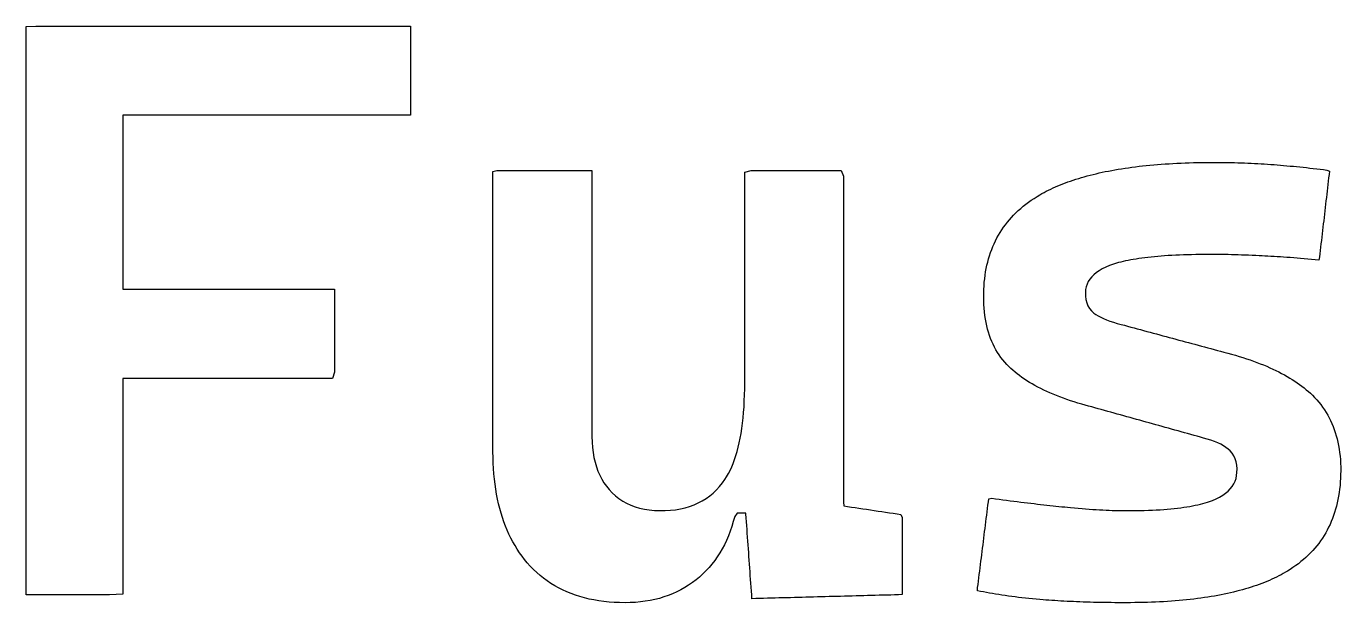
# Model space of a CAD drawing. Header units: millimetres. Extents: x 0 to 80, y 0 to 32.2.
# Drawn here: x 0 to 20.38, y 2.73 to 11.66 of the extents above; entities that cross this region are included whole.
import ezdxf

# ---------------------------------------------------------------- set-up
doc = ezdxf.new("R2010")
doc.units = ezdxf.units.MM
doc.layers.add('OUTLINE', color=7, linetype='Continuous')

msp = doc.modelspace()

# ---------------------------------------------------------------- linework, layer by layer
at = {"layer": 'OUTLINE'}
for points in [[(0.1504, 11.6644), (0.207, 11.6644), (0.3032, 11.6644), (0.4217, 11.6644), (0.456, 11.6644), (0.6088, 11.6644), (0.6364, 11.6644), (0.7616, 11.6644), (0.8511, 11.6644), (0.9144, 11.6644), (1.0658, 11.6644), (1.0671, 11.6644), (1.2199, 11.6644), (1.2805, 11.6644), (1.3727, 11.6644), (1.4952, 11.6644), (1.5255, 11.6644), (1.6783, 11.6644), (1.8311, 11.6644), (1.9838, 11.6644), (2.1366, 11.6644), (2.2894, 11.6644), (2.4422, 11.6644), (2.595, 11.6644), (2.7478, 11.6644), (2.9005, 11.6644), (3.0533, 11.6644), (3.2061, 11.6644), (3.3589, 11.6644), (3.5117, 11.6644), (3.6645, 11.6644), (3.8172, 11.6644), (3.97, 11.6644), (4.1228, 11.6644), (4.2756, 11.6644), (4.4284, 11.6644), (4.5812, 11.6644), (4.7339, 11.6644), (4.8867, 11.6644), (5.0395, 11.6644), (5.1923, 11.6644), (5.3451, 11.6644), (5.4979, 11.6644), (5.6506, 11.6644), (5.8034, 11.6644), (5.9562, 11.6644), (5.9562, 11.5116), (5.9562, 11.3588), (5.9562, 11.206), (5.9562, 11.0532), (5.9562, 10.9005), (5.9562, 10.7477), (5.9562, 10.5949), (5.9562, 10.4421), (5.9562, 10.2893), (5.8058, 10.287), (5.653, 10.287), (5.5002, 10.287), (5.3474, 10.287), (5.1946, 10.287), (5.0418, 10.287), (4.8891, 10.287), (4.7363, 10.287), (4.5835, 10.287), (4.4307, 10.287), (4.2779, 10.287), (4.1251, 10.287), (3.9724, 10.287), (3.8196, 10.287), (3.6668, 10.287), (3.514, 10.287), (3.3612, 10.287), (3.2084, 10.287), (3.0557, 10.287), (2.9029, 10.287), (2.7501, 10.287), (2.5973, 10.287), (2.4445, 10.287), (2.2917, 10.287), (2.139, 10.287), (1.9862, 10.287), (1.8334, 10.287), (1.6806, 10.287), (1.5278, 10.287), (1.4952, 10.287), (1.4952, 10.1615), (1.4952, 9.9468), (1.4952, 9.7321), (1.4952, 9.5174), (1.4952, 9.3027), (1.4952, 9.088), (1.4952, 8.8733), (1.4952, 8.6586), (1.4952, 8.4439), (1.4952, 8.2292), (1.4952, 8.0145), (1.4952, 7.7998), (1.4952, 7.5881), (1.5686, 7.5881), (1.697, 7.5881), (1.8253, 7.5881), (1.9537, 7.5881), (2.082, 7.5881), (2.2104, 7.5881), (2.3387, 7.5881), (2.4671, 7.5881), (2.5954, 7.5881), (2.7238, 7.5881), (2.8521, 7.5881), (2.9805, 7.5881), (3.1088, 7.5881), (3.2372, 7.5881), (3.3655, 7.5881), (3.4939, 7.5881), (3.6222, 7.5881), (3.7506, 7.5881), (3.8789, 7.5881), (4.0073, 7.5881), (4.1357, 7.5881), (4.264, 7.5881), (4.3924, 7.5881), (4.5207, 7.5881), (4.6491, 7.5881), (4.7774, 7.5881), (4.7774, 7.4597), (4.7774, 7.3313), (4.7774, 7.203), (4.7774, 7.0746), (4.7774, 6.9463), (4.7774, 6.8179), (4.7774, 6.6896), (4.7774, 6.5612), (4.7774, 6.4329), (4.7774, 6.3045), (4.7491, 6.2045), (4.6207, 6.2045), (4.4923, 6.2045), (4.364, 6.2045), (4.2356, 6.2045), (4.1073, 6.2045), (3.9789, 6.2045), (3.8506, 6.2045), (3.7222, 6.2045), (3.5939, 6.2045), (3.4655, 6.2045), (3.3372, 6.2045), (3.2088, 6.2045), (3.0805, 6.2045), (2.9521, 6.2045), (2.8238, 6.2045), (2.6954, 6.2045), (2.5671, 6.2045), (2.4387, 6.2045), (2.3104, 6.2045), (2.182, 6.2045), (2.0536, 6.2045), (1.9253, 6.2045), (1.7969, 6.2045), (1.6686, 6.2045), (1.5402, 6.2045), (1.4952, 6.2045), (1.4952, 6.0822), (1.4952, 5.8675), (1.4952, 5.6528), (1.4952, 5.4381), (1.4952, 5.2234), (1.4952, 5.0087), (1.4952, 4.794), (1.4952, 4.5793), (1.4952, 4.3646), (1.4952, 4.1499), (1.4952, 3.9353), (1.4952, 3.7206), (1.4952, 3.5059), (1.4952, 3.2912), (1.4952, 3.0765), (1.4952, 2.8618), (1.2882, 2.8541), (1.0735, 2.8541), (0.8588, 2.8541), (0.6441, 2.8541), (0.4294, 2.8541), (0.2147, 2.8541), (0, 2.8541), (0, 3.0688), (0, 3.2835), (0, 3.4982), (0, 3.7129), (0, 3.9276), (0, 4.1423), (0, 4.357), (0, 4.5717), (0, 4.7864), (0, 5.0011), (0, 5.2158), (0, 5.4305), (0, 5.6452), (0, 5.8599), (0, 6.0746), (0, 6.2045), (0, 6.2893), (0, 6.3329), (0, 6.4612), (0, 6.504), (0, 6.5896), (0, 6.7179), (0, 6.7187), (0, 6.8463), (0, 6.9333), (0, 6.9747), (0, 7.103), (0, 7.148), (0, 7.2314), (0, 7.3597), (0, 7.3627), (0, 7.4881), (0, 7.5774), (0, 7.7921), (0, 8.0068), (0, 8.2215), (0, 8.4362), (0, 8.6509), (0, 8.8656), (0, 9.0803), (0, 9.295), (0, 9.5097), (0, 9.7244), (0, 9.9391), (0, 10.1538), (0, 10.287), (0, 10.3685), (0, 10.4398), (0, 10.5832), (0, 10.5926), (0, 10.7453), (0, 10.7979), (0, 10.8981), (0, 11.0126), (0, 11.0509), (0, 11.2037), (0, 11.2273), (0, 11.3565), (0, 11.442), (0, 11.5093), (0, 11.6567), (0, 11.662)], [(12.6695, 5.4849), (12.6695, 5.4251), (12.6695, 5.4119), (12.6695, 5.3654), (12.6695, 5.3056), (12.6695, 5.2851), (12.6695, 5.2458), (12.6695, 5.1861), (12.6695, 5.1584), (12.6695, 5.1263), (12.6695, 5.0665), (12.6695, 5.0068), (12.6695, 4.947), (12.6695, 4.8872), (12.6695, 4.8274), (12.6695, 4.7677), (12.6695, 4.7079), (12.6695, 4.6481), (12.6695, 4.5884), (12.6695, 4.5286), (12.6695, 4.4688), (12.6695, 4.4091), (12.6695, 4.3493), (12.6695, 4.2895), (12.6712, 4.2312), (12.7303, 4.2223), (12.7894, 4.2134), (12.8485, 4.2045), (12.9076, 4.1956), (12.9667, 4.1867), (13.0258, 4.1778), (13.0849, 4.1689), (13.144, 4.16), (13.2031, 4.1511), (13.2622, 4.1422), (13.3213, 4.1333), (13.3804, 4.1244), (13.4395, 4.1155), (13.4986, 4.1065), (13.5577, 4.0976), (13.5753, 4.053), (13.5753, 3.9932), (13.5753, 3.9335), (13.5753, 3.8737), (13.5753, 3.8139), (13.5753, 3.7541), (13.5753, 3.6944), (13.5753, 3.6346), (13.5753, 3.5748), (13.5753, 3.5151), (13.5753, 3.4553), (13.5753, 3.3955), (13.5753, 3.3358), (13.5753, 3.276), (13.5753, 3.2162), (13.5753, 3.1565), (13.5753, 3.0967), (13.5753, 3.0369), (13.5753, 2.9771), (13.5753, 2.9174), (13.5753, 2.8576), (13.5191, 2.8526), (13.4593, 2.851), (13.3996, 2.8494), (13.3398, 2.8478), (13.2801, 2.8462), (13.2203, 2.8446), (13.1606, 2.843), (13.1008, 2.8414), (13.0411, 2.8399), (12.9814, 2.8383), (12.9216, 2.8367), (12.8619, 2.8351), (12.8021, 2.8335), (12.7424, 2.8319), (12.6826, 2.8303), (12.6229, 2.8287), (12.5631, 2.8271), (12.5034, 2.8255), (12.4436, 2.8239), (12.3839, 2.8224), (12.3241, 2.8208), (12.2644, 2.8192), (12.2046, 2.8176), (12.1449, 2.816), (12.0851, 2.8144), (12.0254, 2.8128), (11.9656, 2.8112), (11.9059, 2.8096), (11.8461, 2.808), (11.7864, 2.8064), (11.7266, 2.8048), (11.6669, 2.8033), (11.6071, 2.8017), (11.5474, 2.8001), (11.4876, 2.7985), (11.4279, 2.7969), (11.3682, 2.7953), (11.3084, 2.7937), (11.2487, 2.7921), (11.2444, 2.8517), (11.2402, 2.9114), (11.236, 2.971), (11.2318, 3.0306), (11.2275, 3.0902), (11.2233, 3.1498), (11.2191, 3.2095), (11.2148, 3.2691), (11.2106, 3.3287), (11.2064, 3.3883), (11.2022, 3.4479), (11.1979, 3.5076), (11.1937, 3.5672), (11.1895, 3.6268), (11.1853, 3.6864), (11.181, 3.746), (11.1768, 3.8057), (11.1726, 3.8653), (11.1684, 3.9249), (11.1641, 3.9845), (11.1599, 4.0441), (11.1557, 4.1038), (11.1545, 4.1198), (11.0917, 4.1198), (11.0181, 4.1198), (10.9811, 4.0656), (10.9598, 3.9873), (10.9364, 3.9112), (10.9108, 3.8374), (10.883, 3.7658), (10.8531, 3.6965), (10.8211, 3.6295), (10.7869, 3.5648), (10.7505, 3.5023), (10.712, 3.4421), (10.6713, 3.3841), (10.6285, 3.3285), (10.5835, 3.2751), (10.5364, 3.2239), (10.4871, 3.175), (10.4356, 3.1284), (10.3818, 3.0839), (10.325, 3.0411), (10.2667, 3.001), (10.2067, 2.9637), (10.1452, 2.9291), (10.082, 2.8973), (10.0172, 2.8683), (9.9509, 2.842), (9.883, 2.8185), (9.8134, 2.7977), (9.7423, 2.7798), (9.6695, 2.7646), (9.5952, 2.7521), (9.5193, 2.7424), (9.4417, 2.7355), (9.3626, 2.7314), (9.2819, 2.73), (9.1973, 2.7312), (9.1144, 2.7347), (9.0332, 2.7405), (8.9537, 2.7487), (8.8759, 2.7593), (8.7998, 2.7722), (8.7254, 2.7874), (8.6527, 2.805), (8.5817, 2.8249), (8.5124, 2.8472), (8.4447, 2.8718), (8.3788, 2.8988), (8.3146, 2.9281), (8.2521, 2.9597), (8.1912, 2.9937), (8.1321, 3.03), (8.0747, 3.0687), (8.0189, 3.1098), (7.9649, 3.1531), (7.9125, 3.1988), (7.8619, 3.2469), (7.8129, 3.2973), (7.7659, 3.3498), (7.7245, 3.3995), (7.6849, 3.4508), (7.6469, 3.5037), (7.6106, 3.5582), (7.576, 3.6143), (7.543, 3.672), (7.5117, 3.7312), (7.4821, 3.792), (7.4541, 3.8545), (7.4278, 3.9185), (7.4032, 3.984), (7.3803, 4.0512), (7.359, 4.12), (7.3395, 4.1903), (7.3215, 4.2622), (7.3053, 4.3357), (7.2907, 4.4108), (7.2778, 4.4875), (7.2666, 4.5657), (7.257, 4.6456), (7.2492, 4.727), (7.2429, 4.81), (7.2384, 4.8946), (7.2355, 4.9808), (7.2343, 5.0686), (7.2343, 5.1455), (7.2343, 5.2191), (7.2343, 5.2927), (7.2343, 5.3663), (7.2343, 5.4399), (7.2343, 5.5136), (7.2343, 5.5872), (7.2343, 5.6608), (7.2343, 5.7344), (7.2343, 5.808), (7.2343, 5.8816), (7.2343, 5.9553), (7.2343, 6.0289), (7.2343, 6.1025), (7.2343, 6.1761), (7.2343, 6.2497), (7.2343, 6.3233), (7.2343, 6.397), (7.2343, 6.4706), (7.2343, 6.5442), (7.2343, 6.6178), (7.2343, 6.6914), (7.2343, 6.7651), (7.2343, 6.8387), (7.2343, 6.9123), (7.2343, 6.9859), (7.2343, 7.0595), (7.2343, 7.1331), (7.2343, 7.2068), (7.2343, 7.2804), (7.2343, 7.354), (7.2343, 7.4276), (7.2343, 7.5012), (7.2343, 7.5749), (7.2343, 7.6485), (7.2343, 7.7221), (7.2343, 7.7957), (7.2343, 7.8693), (7.2343, 7.9429), (7.2343, 8.0166), (7.2343, 8.0902), (7.2343, 8.1638), (7.2343, 8.2374), (7.2343, 8.311), (7.2343, 8.3847), (7.2343, 8.4583), (7.2343, 8.5319), (7.2343, 8.6055), (7.2343, 8.6791), (7.2343, 8.7527), (7.2343, 8.8264), (7.2343, 8.9), (7.2343, 8.9736), (7.2343, 9.0472), (7.2343, 9.1208), (7.2343, 9.1945), (7.2343, 9.2681), (7.2343, 9.3417), (7.2343, 9.4153), (7.2925, 9.4307), (7.3661, 9.4307), (7.4397, 9.4307), (7.5133, 9.4307), (7.5869, 9.4307), (7.6606, 9.4307), (7.7342, 9.4307), (7.8078, 9.4307), (7.8814, 9.4307), (7.955, 9.4307), (8.0287, 9.4307), (8.1023, 9.4307), (8.1759, 9.4307), (8.2495, 9.4307), (8.3231, 9.4307), (8.3967, 9.4307), (8.4704, 9.4307), (8.544, 9.4307), (8.6176, 9.4307), (8.6912, 9.4307), (8.7648, 9.4307), (8.7668, 9.3591), (8.7668, 9.2855), (8.7668, 9.2119), (8.7668, 9.1383), (8.7668, 9.0647), (8.7668, 8.991), (8.7668, 8.9174), (8.7668, 8.8438), (8.7668, 8.7702), (8.7668, 8.6966), (8.7668, 8.6229), (8.7668, 8.5493), (8.7668, 8.4757), (8.7668, 8.4021), (8.7668, 8.3285), (8.7668, 8.2549), (8.7668, 8.1812), (8.7668, 8.1076), (8.7668, 8.034), (8.7668, 7.9604), (8.7668, 7.8868), (8.7668, 7.8131), (8.7668, 7.7395), (8.7668, 7.6659), (8.7668, 7.5923), (8.7668, 7.5187), (8.7668, 7.4451), (8.7668, 7.3714), (8.7668, 7.2978), (8.7668, 7.2242), (8.7668, 7.1506), (8.7668, 7.077), (8.7668, 7.0033), (8.7668, 6.9297), (8.7668, 6.8561), (8.7668, 6.7825), (8.7668, 6.7089), (8.7668, 6.6353), (8.7668, 6.5616), (8.7668, 6.488), (8.7668, 6.4144), (8.7668, 6.3408), (8.7668, 6.2672), (8.7668, 6.1936), (8.7668, 6.1199), (8.7668, 6.0463), (8.7668, 5.9727), (8.7668, 5.8991), (8.7668, 5.8255), (8.7668, 5.7518), (8.7668, 5.6782), (8.7668, 5.6046), (8.7668, 5.531), (8.7668, 5.4574), (8.7668, 5.3838), (8.7671, 5.3051), (8.77, 5.2193), (8.7765, 5.1367), (8.7865, 5.0572), (8.8, 4.9809), (8.817, 4.9078), (8.8375, 4.8378), (8.8615, 4.771), (8.889, 4.7073), (8.92, 4.6468), (8.9545, 4.5895), (8.9925, 4.5353), (9.034, 4.4843), (9.0811, 4.4344), (9.1327, 4.3873), (9.1874, 4.3445), (9.2452, 4.3062), (9.3061, 4.2722), (9.37, 4.2426), (9.4371, 4.2174), (9.5073, 4.1966), (9.5806, 4.1801), (9.657, 4.1681), (9.7365, 4.1604), (9.819, 4.1571), (9.9031, 4.1581), (9.9846, 4.163), (10.0634, 4.1719), (10.1393, 4.1848), (10.2125, 4.2016), (10.283, 4.2223), (10.3506, 4.247), (10.4155, 4.2757), (10.4776, 4.3083), (10.537, 4.3449), (10.5936, 4.3854), (10.6474, 4.4299), (10.6984, 4.4783), (10.7467, 4.5307), (10.7922, 4.5871), (10.828, 4.6372), (10.8568, 4.6824), (10.8841, 4.7302), (10.9101, 4.7807), (10.9346, 4.8338), (10.9577, 4.8896), (10.9794, 4.948), (10.9998, 5.0092), (11.0187, 5.0729), (11.0362, 5.1394), (11.0523, 5.2084), (11.067, 5.2802), (11.0803, 5.3546), (11.0922, 5.4317), (11.1027, 5.5114), (11.1118, 5.5938), (11.1195, 5.6788), (11.1258, 5.7665), (11.1307, 5.8569), (11.1342, 5.9499), (11.1363, 6.0456), (11.137, 6.1211), (11.137, 6.2364), (11.137, 6.3632), (11.137, 6.4899), (11.137, 6.6167), (11.137, 6.7434), (11.137, 6.8702), (11.137, 6.9969), (11.137, 7.1237), (11.137, 7.2504), (11.137, 7.3772), (11.137, 7.5039), (11.137, 7.6307), (11.137, 7.7574), (11.137, 7.8842), (11.137, 8.0109), (11.137, 8.1377), (11.137, 8.2644), (11.137, 8.3912), (11.137, 8.5179), (11.137, 8.6447), (11.137, 8.7714), (11.137, 8.8982), (11.137, 9.0249), (11.137, 9.1517), (11.137, 9.2784), (11.137, 9.4052), (11.2381, 9.4307), (11.3649, 9.4307), (11.4916, 9.4307), (11.6184, 9.4307), (11.7451, 9.4307), (11.8719, 9.4307), (11.9986, 9.4307), (12.1254, 9.4307), (12.2521, 9.4307), (12.3789, 9.4307), (12.5056, 9.4307), (12.6324, 9.4307), (12.6695, 9.3411), (12.6695, 9.2144), (12.6695, 9.0876), (12.6695, 8.9609), (12.6695, 8.8341), (12.6695, 8.7074), (12.6695, 8.5806), (12.6695, 8.4539), (12.6695, 8.3271), (12.6695, 8.2004), (12.6695, 8.0736), (12.6695, 7.9469), (12.6695, 7.8201), (12.6695, 7.6934), (12.6695, 7.5666), (12.6695, 7.4399), (12.6695, 7.3131), (12.6695, 7.1864), (12.6695, 7.0596), (12.6695, 6.9329), (12.6695, 6.8061), (12.6695, 6.6794), (12.6695, 6.5526), (12.6695, 6.4259), (12.6695, 6.2991), (12.6695, 6.1724), (12.6695, 6.0456), (12.6695, 5.9189), (12.6695, 5.7921), (12.6695, 5.6654), (12.6695, 5.5386)], [(17.117, 2.7302), (17.0497, 2.73), (16.991, 2.7301), (16.933, 2.7303), (16.8755, 2.7306), (16.8186, 2.7311), (16.7623, 2.7318), (16.7066, 2.7326), (16.6515, 2.7335), (16.5969, 2.7346), (16.543, 2.7358), (16.4897, 2.7372), (16.4369, 2.7387), (16.3848, 2.7403), (16.3332, 2.7421), (16.2823, 2.7441), (16.2319, 2.7462), (16.1821, 2.7484), (16.133, 2.7508), (16.0844, 2.7533), (16.0364, 2.7559), (15.989, 2.7587), (15.9422, 2.7617), (15.896, 2.7648), (15.8504, 2.768), (15.8053, 2.7714), (15.7609, 2.7749), (15.71, 2.7792), (15.6537, 2.7842), (15.598, 2.7894), (15.5429, 2.7949), (15.4884, 2.8006), (15.4346, 2.8065), (15.3813, 2.8127), (15.3287, 2.8192), (15.2767, 2.8259), (15.2253, 2.8328), (15.1745, 2.84), (15.1243, 2.8474), (15.0747, 2.855), (15.0258, 2.8629), (14.9774, 2.8711), (14.9297, 2.8794), (14.8826, 2.8881), (14.8361, 2.8969), (14.7902, 2.906), (14.7449, 2.9154), (14.7476, 2.9635), (14.754, 3.0145), (14.7604, 3.0656), (14.7668, 3.1167), (14.7732, 3.1677), (14.7796, 3.2188), (14.7859, 3.2699), (14.7923, 3.3209), (14.7987, 3.372), (14.8051, 3.423), (14.8115, 3.4741), (14.8179, 3.5252), (14.8242, 3.5762), (14.8306, 3.6273), (14.837, 3.6784), (14.8434, 3.7294), (14.8498, 3.7805), (14.8562, 3.8316), (14.8625, 3.8826), (14.8689, 3.9337), (14.8753, 3.9848), (14.8817, 4.0358), (14.8881, 4.0869), (14.8944, 4.138), (14.9008, 4.189), (14.9072, 4.2401), (14.9136, 4.2912), (14.92, 4.3422), (14.9654, 4.3496), (15.024, 4.3417), (15.082, 4.3339), (15.1392, 4.3263), (15.1958, 4.3189), (15.2517, 4.3116), (15.3069, 4.3045), (15.3614, 4.2976), (15.4152, 4.2908), (15.4684, 4.2842), (15.5208, 4.2778), (15.5726, 4.2715), (15.6236, 4.2655), (15.674, 4.2595), (15.7237, 4.2538), (15.7727, 4.2482), (15.8211, 4.2427), (15.8687, 4.2375), (15.9156, 4.2324), (15.9619, 4.2275), (16.0075, 4.2227), (16.0524, 4.2181), (16.0966, 4.2137), (16.1401, 4.2094), (16.1889, 4.2048), (16.2488, 4.1993), (16.3075, 4.1941), (16.3652, 4.1892), (16.4218, 4.1847), (16.4772, 4.1806), (16.5316, 4.1767), (16.5849, 4.1733), (16.6371, 4.1701), (16.6882, 4.1673), (16.7381, 4.1648), (16.787, 4.1627), (16.8348, 4.1609), (16.8815, 4.1594), (16.9271, 4.1583), (16.9716, 4.1575), (17.015, 4.1571), (17.0624, 4.157), (17.1316, 4.1573), (17.1994, 4.158), (17.2657, 4.1592), (17.3304, 4.1609), (17.3937, 4.163), (17.4555, 4.1655), (17.5157, 4.1685), (17.5745, 4.172), (17.6317, 4.1759), (17.6874, 4.1802), (17.7417, 4.185), (17.7944, 4.1902), (17.8456, 4.1959), (17.8954, 4.2021), (17.9436, 4.2087), (17.9903, 4.2157), (18.0355, 4.2232), (18.0792, 4.2311), (18.1214, 4.2395), (18.1621, 4.2483), (18.2013, 4.2576), (18.239, 4.2673), (18.2752, 4.2775), (18.3098, 4.2881), (18.343, 4.2992), (18.387, 4.3155), (18.4453, 4.3403), (18.4987, 4.3672), (18.5473, 4.3961), (18.5911, 4.4271), (18.6301, 4.4601), (18.6642, 4.4952), (18.6935, 4.5324), (18.718, 4.5716), (18.7376, 4.6129), (18.7525, 4.6563), (18.7625, 4.7017), (18.7677, 4.7492), (18.768, 4.8028), (18.7632, 4.8597), (18.7533, 4.9124), (18.7381, 4.9611), (18.7178, 5.0057), (18.6924, 5.0463), (18.6617, 5.0827), (18.6301, 5.112), (18.5962, 5.138), (18.5581, 5.1627), (18.5159, 5.186), (18.4696, 5.208), (18.4191, 5.2287), (18.3644, 5.2481), (18.3056, 5.2662), (18.2506, 5.2815), (18.201, 5.2953), (18.1514, 5.3091), (18.1019, 5.3229), (18.0523, 5.3368), (18.0027, 5.3506), (17.9532, 5.3644), (17.9036, 5.3782), (17.854, 5.392), (17.8044, 5.4058), (17.7549, 5.4197), (17.7053, 5.4335), (17.6557, 5.4473), (17.6061, 5.4611), (17.5566, 5.4749), (17.507, 5.4887), (17.4574, 5.5026), (17.4078, 5.5164), (17.3583, 5.5302), (17.3087, 5.544), (17.2591, 5.5578), (17.2095, 5.5716), (17.16, 5.5855), (17.1104, 5.5993), (17.0608, 5.6131), (17.0113, 5.6269), (16.9617, 5.6407), (16.9121, 5.6546), (16.8625, 5.6684), (16.813, 5.6822), (16.7634, 5.696), (16.7138, 5.7098), (16.6642, 5.7236), (16.6147, 5.7375), (16.5651, 5.7513), (16.5155, 5.7651), (16.4659, 5.7789), (16.4164, 5.7927), (16.3625, 5.8078), (16.3028, 5.8251), (16.2442, 5.8429), (16.1868, 5.8613), (16.1307, 5.8801), (16.0758, 5.8994), (16.0221, 5.9193), (15.9695, 5.9396), (15.9183, 5.9604), (15.8682, 5.9818), (15.8193, 6.0036), (15.7717, 6.0259), (15.7252, 6.0487), (15.68, 6.072), (15.636, 6.0958), (15.5932, 6.1202), (15.5516, 6.145), (15.5112, 6.1703), (15.472, 6.1961), (15.4341, 6.2224), (15.3973, 6.2492), (15.3618, 6.2765), (15.3275, 6.3043), (15.2944, 6.3326), (15.2625, 6.3614), (15.2318, 6.3906), (15.1998, 6.4232), (15.1681, 6.4581), (15.1378, 6.4943), (15.109, 6.5316), (15.0817, 6.5701), (15.0559, 6.6099), (15.0315, 6.6508), (15.0086, 6.693), (14.9871, 6.7363), (14.9671, 6.7809), (14.9486, 6.8266), (14.9316, 6.8736), (14.916, 6.9218), (14.9019, 6.9712), (14.8893, 7.0218), (14.8781, 7.0735), (14.8684, 7.1265), (14.8602, 7.1807), (14.8534, 7.2361), (14.8481, 7.2928), (14.8443, 7.3506), (14.8419, 7.4096), (14.841, 7.4698), (14.8415, 7.5279), (14.8433, 7.5849), (14.8464, 7.6411), (14.8507, 7.6964), (14.8564, 7.7509), (14.8633, 7.8045), (14.8715, 7.8573), (14.881, 7.9093), (14.8918, 7.9604), (14.9039, 8.0108), (14.9172, 8.0602), (14.9318, 8.1089), (14.9478, 8.1567), (14.965, 8.2037), (14.9834, 8.2498), (15.0032, 8.2951), (15.0243, 8.3396), (15.0466, 8.3833), (15.0702, 8.4261), (15.0951, 8.4681), (15.1213, 8.5092), (15.1488, 8.5495), (15.1776, 8.589), (15.2076, 8.6276), (15.2389, 8.6655), (15.2716, 8.7024), (15.3055, 8.7386), (15.3406, 8.7739), (15.3771, 8.8084), (15.4149, 8.842), (15.4539, 8.8748), (15.4942, 8.9068), (15.5358, 8.9379), (15.5787, 8.9683), (15.6229, 8.9977), (15.6683, 9.0264), (15.7123, 9.0526), (15.7449, 9.0711), (15.7782, 9.0893), (15.8121, 9.1072), (15.8467, 9.1247), (15.882, 9.1418), (15.9179, 9.1586), (15.9545, 9.1751), (15.9917, 9.1912), (16.0296, 9.2069), (16.0682, 9.2223), (16.1074, 9.2374), (16.1473, 9.2521), (16.1879, 9.2664), (16.2292, 9.2804), (16.2711, 9.2941), (16.3136, 9.3074), (16.3569, 9.3203), (16.4008, 9.333), (16.4453, 9.3452), (16.4905, 9.3571), (16.5364, 9.3687), (16.583, 9.3799), (16.6302, 9.3908), (16.6781, 9.4013), (16.7267, 9.4115), (16.7759, 9.4213), (16.8258, 9.4308), (16.8763, 9.4399), (16.9275, 9.4487), (16.9794, 9.4571), (17.032, 9.4652), (17.0852, 9.4729), (17.1391, 9.4803), (17.1936, 9.4873), (17.2488, 9.494), (17.3047, 9.5004), (17.3612, 9.5063), (17.4184, 9.512), (17.4763, 9.5173), (17.5348, 9.5222), (17.594, 9.5268), (17.6539, 9.5311), (17.7144, 9.535), (17.7756, 9.5385), (17.8375, 9.5417), (17.9, 9.5446), (17.9632, 9.5471), (18.027, 9.5492), (18.0915, 9.551), (18.1567, 9.5525), (18.2226, 9.5536), (18.2891, 9.5543), (18.3563, 9.5548), (18.4189, 9.5548), (18.4709, 9.5547), (18.5227, 9.5543), (18.5745, 9.5537), (18.6262, 9.5529), (18.6779, 9.5519), (18.7295, 9.5506), (18.781, 9.5492), (18.8325, 9.5476), (18.8839, 9.5457), (18.9352, 9.5436), (18.9865, 9.5414), (19.0377, 9.5389), (19.0889, 9.5362), (19.14, 9.5333), (19.191, 9.5302), (19.242, 9.5269), (19.2926, 9.5233), (19.3417, 9.5198), (19.391, 9.516), (19.4406, 9.512), (19.4905, 9.5079), (19.5406, 9.5035), (19.5909, 9.4989), (19.6415, 9.4942), (19.6924, 9.4892), (19.7435, 9.4841), (19.7949, 9.4788), (19.8465, 9.4732), (19.8984, 9.4675), (19.9505, 9.4616), (20.0029, 9.4555), (20.0555, 9.4491), (20.1084, 9.4426), (20.1615, 9.4359), (20.2002, 9.4181), (20.1943, 9.367), (20.1884, 9.3159), (20.1824, 9.2648), (20.1765, 9.2136), (20.1705, 9.1625), (20.1646, 9.1114), (20.1587, 9.0603), (20.1527, 9.0092), (20.1468, 8.958), (20.1409, 8.9069), (20.1349, 8.8558), (20.129, 8.8047), (20.123, 8.7536), (20.1171, 8.7024), (20.1112, 8.6513), (20.1052, 8.6002), (20.0993, 8.5491), (20.0934, 8.498), (20.0874, 8.4468), (20.0815, 8.3957), (20.0755, 8.3446), (20.0696, 8.2935), (20.0637, 8.2424), (20.0577, 8.1913), (20.0518, 8.1401), (20.0459, 8.089), (20.0368, 8.0413), (19.9786, 8.0466), (19.9213, 8.0517), (19.8647, 8.0566), (19.809, 8.0614), (19.754, 8.0659), (19.6998, 8.0703), (19.6464, 8.0745), (19.5938, 8.0785), (19.5419, 8.0823), (19.4909, 8.0859), (19.4406, 8.0894), (19.3911, 8.0927), (19.3424, 8.0958), (19.2945, 8.0987), (19.2474, 8.1014), (19.201, 8.1039), (19.1555, 8.1063), (19.1107, 8.1084), (19.0584, 8.1108), (19.002, 8.1132), (18.9464, 8.1155), (18.8916, 8.1175), (18.8377, 8.1194), (18.7846, 8.1211), (18.7324, 8.1226), (18.681, 8.1239), (18.6304, 8.125), (18.5807, 8.1259), (18.5318, 8.1267), (18.4837, 8.1273), (18.4365, 8.1276), (18.3901, 8.1278), (18.3333, 8.1278), (18.2642, 8.1275), (18.1964, 8.1269), (18.13, 8.1259), (18.0648, 8.1245), (18.0011, 8.1229), (17.9386, 8.1208), (17.8774, 8.1185), (17.8176, 8.1158), (17.7591, 8.1128), (17.702, 8.1094), (17.6461, 8.1057), (17.5916, 8.1017), (17.5384, 8.0973), (17.4866, 8.0926), (17.436, 8.0876), (17.3868, 8.0822), (17.339, 8.0765), (17.2924, 8.0704), (17.2472, 8.0641), (17.2033, 8.0573), (17.1607, 8.0503), (17.1195, 8.0429), (17.0796, 8.0351), (17.041, 8.027), (17.0037, 8.0186), (16.9678, 8.0099), (16.9332, 8.0008), (16.8999, 7.9914), (16.8553, 7.9775), (16.7918, 7.955), (16.7332, 7.9306), (16.6796, 7.9044), (16.631, 7.8763), (16.5874, 7.8463), (16.5487, 7.8144), (16.515, 7.7807), (16.4862, 7.7451), (16.4625, 7.7077), (16.4437, 7.6684), (16.4298, 7.6272), (16.421, 7.5841), (16.4171, 7.5392), (16.4184, 7.4832), (16.4254, 7.4275), (16.4383, 7.3765), (16.457, 7.3302), (16.4815, 7.2887), (16.5118, 7.2519), (16.5479, 7.2199), (16.5812, 7.1969), (16.6169, 7.1754), (16.6564, 7.1546), (16.6996, 7.1345), (16.7466, 7.1149), (16.7973, 7.096), (16.8518, 7.0777), (16.91, 7.06), (16.9719, 7.043), (17.0224, 7.0294), (17.0721, 7.016), (17.1218, 7.0026), (17.1715, 6.9892), (17.2212, 6.9759), (17.2708, 6.9625), (17.3205, 6.9491), (17.3702, 6.9357), (17.4199, 6.9223), (17.4696, 6.9089), (17.5193, 6.8955), (17.569, 6.8821), (17.6187, 6.8687), (17.6684, 6.8553), (17.718, 6.8419), (17.7677, 6.8285), (17.8174, 6.8151), (17.8671, 6.8017), (17.9168, 6.7883), (17.9665, 6.7749), (18.0162, 6.7615), (18.0659, 6.7482), (18.1156, 6.7348), (18.1653, 6.7214), (18.2149, 6.708), (18.2646, 6.6946), (18.3143, 6.6812), (18.364, 6.6678), (18.4137, 6.6544), (18.4634, 6.641), (18.5131, 6.6276), (18.5628, 6.6142), (18.6239, 6.5983), (18.6843, 6.5818), (18.7435, 6.565), (18.8016, 6.5477), (18.8587, 6.53), (18.9147, 6.5118), (18.9696, 6.4932), (19.0234, 6.4742), (19.0762, 6.4548), (19.1279, 6.4349), (19.1785, 6.4146), (19.228, 6.3938), (19.2765, 6.3727), (19.3238, 6.3511), (19.3701, 6.329), (19.4153, 6.3066), (19.4595, 6.2837), (19.5025, 6.2603), (19.5445, 6.2366), (19.5854, 6.2124), (19.6252, 6.1878), (19.664, 6.1627), (19.7016, 6.1372), (19.7382, 6.1113), (19.7737, 6.085), (19.8082, 6.0582), (19.8415, 6.031), (19.8738, 6.0034), (19.905, 5.9753), (19.9358, 5.9461), (19.9705, 5.9112), (20.0037, 5.8753), (20.0356, 5.8383), (20.066, 5.8004), (20.095, 5.7615), (20.1225, 5.7216), (20.1487, 5.6807), (20.1734, 5.6388), (20.1967, 5.5959), (20.2185, 5.552), (20.239, 5.5071), (20.258, 5.4612), (20.2755, 5.4143), (20.2917, 5.3664), (20.3064, 5.3175), (20.3197, 5.2677), (20.3316, 5.2168), (20.3421, 5.1649), (20.3511, 5.112), (20.3587, 5.0582), (20.3649, 5.0033), (20.3696, 4.9475), (20.373, 4.8906), (20.3749, 4.8328), (20.3754, 4.774), (20.3745, 4.7155), (20.3724, 4.6579), (20.369, 4.6012), (20.3644, 4.5454), (20.3585, 4.4904), (20.3513, 4.4363), (20.3428, 4.3831), (20.3331, 4.3307), (20.3221, 4.2792), (20.3099, 4.2286), (20.2963, 4.1788), (20.2816, 4.1299), (20.2655, 4.0819), (20.2482, 4.0348), (20.2296, 3.9885), (20.2097, 3.9431), (20.1886, 3.8986), (20.1662, 3.8549), (20.1425, 3.8121), (20.1176, 3.7702), (20.0914, 3.7291), (20.0639, 3.6889), (20.0352, 3.6496), (20.0052, 3.6112), (19.9739, 3.5736), (19.9414, 3.5369), (19.9076, 3.501), (19.8725, 3.4661), (19.8362, 3.432), (19.7986, 3.3987), (19.7597, 3.3664), (19.7195, 3.3349), (19.6781, 3.3043), (19.6354, 3.2745), (19.5915, 3.2457), (19.552, 3.2211), (19.5192, 3.2016), (19.4857, 3.1826), (19.4515, 3.1639), (19.4167, 3.1456), (19.3811, 3.1278), (19.3448, 3.1103), (19.3078, 3.0932), (19.2701, 3.0765), (19.2317, 3.0602), (19.1926, 3.0443), (19.1527, 3.0288), (19.1122, 3.0136), (19.071, 2.9989), (19.0291, 2.9846), (18.9864, 2.9706), (18.9431, 2.9571), (18.899, 2.9439), (18.8543, 2.9311), (18.8088, 2.9188), (18.7626, 2.9068), (18.7158, 2.8952), (18.6682, 2.884), (18.6199, 2.8732), (18.5709, 2.8628), (18.5212, 2.8528), (18.4708, 2.8431), (18.4197, 2.8339), (18.3679, 2.8251), (18.3154, 2.8166), (18.2622, 2.8086), (18.2083, 2.8009), (18.1536, 2.7936), (18.0983, 2.7868), (18.0423, 2.7803), (17.9855, 2.7742), (17.9281, 2.7685), (17.8699, 2.7632), (17.8111, 2.7583), (17.7515, 2.7538), (17.6912, 2.7496), (17.6302, 2.7459), (17.5686, 2.7426), (17.5062, 2.7396), (17.4431, 2.7371), (17.3793, 2.7349), (17.3148, 2.7331), (17.2496, 2.7318), (17.1837, 2.7308)]]:
    msp.add_lwpolyline(points, close=True, dxfattribs=at)

doc.saveas('drawing.dxf')
